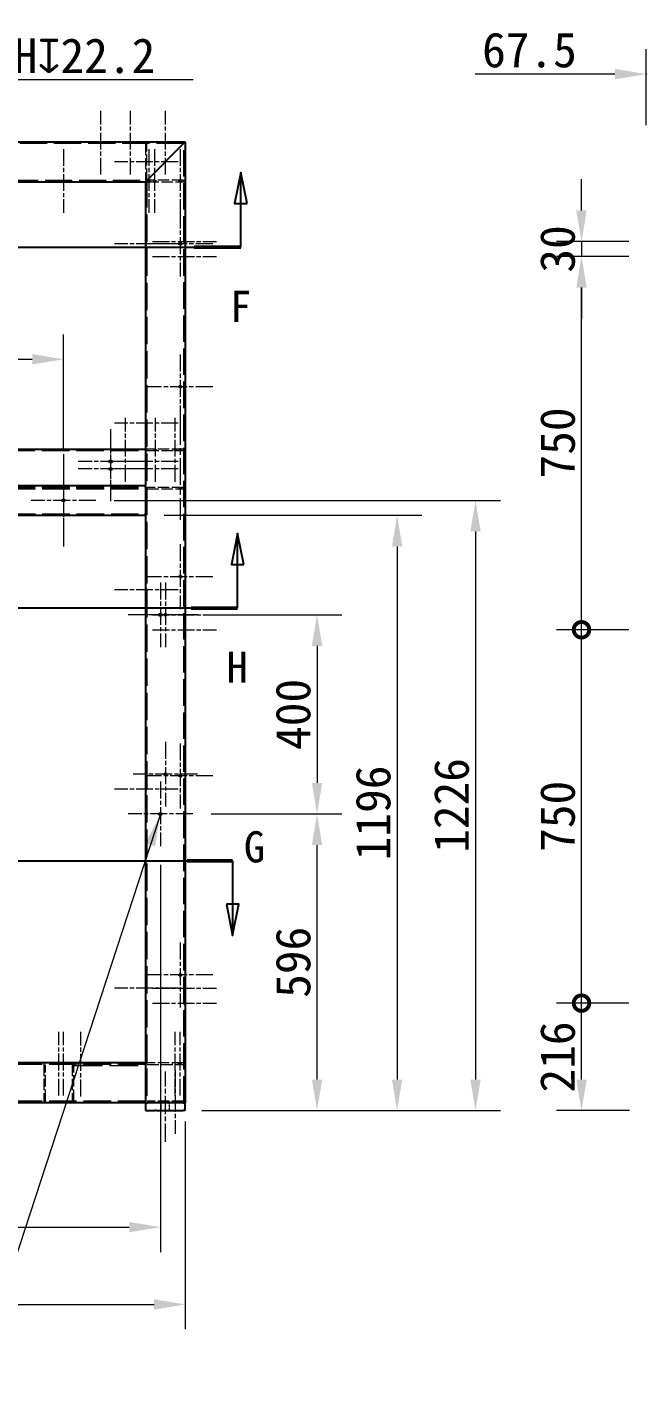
# Model space of a CAD drawing. Header units: millimetres. Extents: x 150 to 14713, y 137 to 10363.
# Drawn here: x 8587 to 9814, y 3771 to 6514 of the extents above; entities that cross this region are included whole.
import ezdxf

# ---------------------------------------------------------------- set-up
doc = ezdxf.new("R2010")
doc.units = ezdxf.units.MM
doc.header["$LTSCALE"] = 25
doc.linetypes.add('CHAIN', pattern=[0.3543, 0.2362, -0.0295, 0.0591, -0.0295])
doc.linetypes.add('DASHED', pattern=[0.2067, 0.1654, -0.0413])
for name, color, linetype, lineweight, true_color in [('中心标记 (ISO)', 1, 'CHAIN', 18, 0xff0000), ('中心线 (ISO)', 1, 'CHAIN', 18, 0xff0000), ('剖切线 (ISO)', 7, 'CHAIN', 25, 0x008000), ('尺寸 (ISO)', 7, 'Continuous', 18, 0x008000), ('符号 (ISO)', 7, 'Continuous', 18, 0x008000), ('隐藏 (ISO)', 5, 'DASHED', 18, 0x0000ff)]:
    doc.layers.add(name, color=color, linetype=linetype, lineweight=lineweight, true_color=true_color)
doc.layers.add('可见 (ISO)', color=7, linetype='Continuous', lineweight=25)
doc.styles.add('HZ_33', font='simfang.ttf')
doc.styles.add('最新国标', font='simfang.ttf')
doc.dimstyles.new('默认 (GB)', dxfattribs={"dimscale": 25, "dimtxt": 2.8, "dimasz": 2.5, "dimexe": 2, "dimexo": 1.5, "dimgap": 0.5, "dimtad": 1, "dimtoh": 1, "dimdsep": 46, "dimtxsty": '最新国标', "dimcen": 0.09, "dimdle": 10, "dimclrd": 256, "dimclre": 256, "dimclrt": 256, "dimaunit": 1, "dimadec": 3, "dimazin": 2, "dimtfac": 0.535714, "dimtdec": 3, "dimtmove": 0, "dimatfit": 3, "dimfxl": 0, "dimtolj": 1, "dimlwd": -1, "dimlwe": -1, "dimarcsym": 0})
doc.dimstyles.new('默认 (GB)$7', dxfattribs={"dimscale": 25, "dimtxt": 2.8, "dimasz": 2.5, "dimexe": 2, "dimexo": 1.5, "dimgap": 0.5, "dimtad": 1, "dimtoh": 1, "dimdsep": 46, "dimtxsty": '最新国标', "dimcen": 0.09, "dimdle": 10, "dimclrd": 256, "dimclre": 256, "dimclrt": 256, "dimaunit": 1, "dimadec": 3, "dimazin": 2, "dimtfac": 0.535714, "dimtdec": 3, "dimtmove": 0, "dimatfit": 3, "dimfxl": 0, "dimtolj": 1, "dimlwd": -1, "dimlwe": -1, "dimarcsym": 0})

# ---------------------------------------------------------------- blocks, each defined once
blk = doc.blocks.new('二维转换剖视图5')
at = {"layer": '剖切线 (ISO)', "linetype": 'Continuous'}
for p, q in [((276.28, 248.89), (275.78, 246.39)), ((276.28, 246.39), (276.28, 248.89)), ((276.78, 246.39), (276.28, 248.89)), ((360.66, 248.89), (360.16, 246.39)), ((360.66, 246.39), (360.66, 248.89)), ((361.16, 246.39), (360.66, 248.89)), ((275.78, 246.39), (276.78, 246.39)), ((276.28, 242.89), (276.28, 246.39)), ((360.16, 246.39), (361.16, 246.39)), ((360.66, 242.89), (360.66, 246.39))]:
    blk.add_line(p, q, dxfattribs=at)
at = {"layer": '剖切线 (ISO)', "linetype": 'CHAIN', "ltscale": 16.253895}
blk.add_line((276.28, 242.89), (360.66, 242.89), dxfattribs=at)
at = {"layer": '剖切线 (ISO)', "linetype": 'Continuous', "lineweight": 50}
for p, q in [((276.28, 242.89), (280.03, 242.89)), ((356.9, 242.89), (360.66, 242.89))]:
    blk.add_line(p, q, dxfattribs=at)
at = {"layer": '剖切线 (ISO)', "linetype": 'Continuous', "flags": 128}
for points in [[(276.78, 246.39), (276.28, 248.89), (275.78, 246.39), (276.78, 246.39)], [(361.16, 246.39), (360.66, 248.89), (360.16, 246.39), (361.16, 246.39)]]:
    blk.add_lwpolyline(points, dxfattribs=at)
at = {"layer": '剖切线 (ISO)'}
for points in [[(276.78, 246.39), (276.28, 248.89), (275.78, 246.39), (276.78, 246.39)], [(361.16, 246.39), (360.66, 248.89), (360.16, 246.39), (361.16, 246.39)]]:
    blk.add_solid(points, dxfattribs=at)
at = {"layer": '剖切线 (ISO)', "char_height": 2.5, "attachment_point": 7, "style": 'HZ_33'}
for insert in [(275.42, 236.89), (359.8, 236.89)]:
    blk.add_mtext('F', dxfattribs=dict(at, insert=insert))
blk = doc.blocks.new('二维转换剖视图6')
at = {"layer": '剖切线 (ISO)', "linetype": 'CHAIN', "ltscale": 15.953427}
blk.add_line((277.22, 193.59), (360, 193.59), dxfattribs=at)
at = {"layer": '剖切线 (ISO)', "linetype": 'Continuous', "lineweight": 50}
for p, q in [((277.22, 193.59), (280.87, 193.59)), ((356.35, 193.59), (360, 193.59))]:
    blk.add_line(p, q, dxfattribs=at)
at = {"layer": '剖切线 (ISO)', "linetype": 'Continuous'}
for p, q in [((277.22, 193.59), (277.22, 190.09)), ((360, 193.59), (360, 190.09)), ((276.72, 190.09), (277.22, 187.59)), ((277.72, 190.09), (276.72, 190.09)), ((277.22, 190.09), (277.22, 187.59)), ((277.22, 187.59), (277.72, 190.09)), ((359.5, 190.09), (360, 187.59)), ((360.5, 190.09), (359.5, 190.09)), ((360, 190.09), (360, 187.59)), ((360, 187.59), (360.5, 190.09))]:
    blk.add_line(p, q, dxfattribs=at)
at = {"layer": '剖切线 (ISO)', "linetype": 'Continuous', "flags": 128}
for points in [[(276.72, 190.09), (277.22, 187.59), (277.72, 190.09), (276.72, 190.09)], [(359.5, 190.09), (360, 187.59), (360.5, 190.09), (359.5, 190.09)]]:
    blk.add_lwpolyline(points, dxfattribs=at)
at = {"layer": '剖切线 (ISO)'}
for points in [[(276.72, 190.09), (277.22, 187.59), (277.72, 190.09), (276.72, 190.09)], [(359.5, 190.09), (360, 187.59), (360.5, 190.09), (359.5, 190.09)]]:
    blk.add_solid(points, dxfattribs=at)
at = {"layer": '剖切线 (ISO)', "char_height": 2.5, "attachment_point": 7, "style": 'HZ_33'}
for insert in [(276.38, 197.09), (360.9, 193.42)]:
    blk.add_mtext('G', dxfattribs=dict(at, insert=insert))
blk = doc.blocks.new('二维转换剖视图7')
at = {"layer": '剖切线 (ISO)', "linetype": 'Continuous'}
for p, q in [((276.31, 219.9), (275.81, 217.4)), ((276.31, 217.4), (276.31, 219.9)), ((276.81, 217.4), (276.31, 219.9)), ((360.4, 219.9), (359.9, 217.4)), ((360.4, 217.4), (360.4, 219.9)), ((360.9, 217.4), (360.4, 219.9)), ((275.81, 217.4), (276.81, 217.4)), ((276.31, 213.9), (276.31, 217.4)), ((359.9, 217.4), (360.9, 217.4)), ((360.4, 213.9), (360.4, 217.4))]:
    blk.add_line(p, q, dxfattribs=at)
at = {"layer": '剖切线 (ISO)', "linetype": 'CHAIN', "ltscale": 16.19981}
blk.add_line((360.4, 213.9), (276.31, 213.9), dxfattribs=at)
at = {"layer": '剖切线 (ISO)', "linetype": 'Continuous', "lineweight": 50}
for p, q in [((280.05, 213.9), (276.31, 213.9)), ((360.4, 213.9), (356.66, 213.9))]:
    blk.add_line(p, q, dxfattribs=at)
at = {"layer": '剖切线 (ISO)', "linetype": 'Continuous', "flags": 128}
for points in [[(276.81, 217.4), (276.31, 219.9), (275.81, 217.4), (276.81, 217.4)], [(360.9, 217.4), (360.4, 219.9), (359.9, 217.4), (360.9, 217.4)]]:
    blk.add_lwpolyline(points, dxfattribs=at)
at = {"layer": '剖切线 (ISO)'}
for points in [[(276.81, 217.4), (276.31, 219.9), (275.81, 217.4), (276.81, 217.4)], [(360.9, 217.4), (360.4, 219.9), (359.9, 217.4), (360.9, 217.4)]]:
    blk.add_solid(points, dxfattribs=at)
at = {"layer": '剖切线 (ISO)', "char_height": 2.5, "attachment_point": 7, "style": 'HZ_33'}
for insert in [(275.42, 207.9), (359.51, 207.9)]:
    blk.add_mtext('H', dxfattribs=dict(at, insert=insert))
blk = doc.blocks.new('*D26')
at = {"layer": 'Defpoints', "color": 0, "transparency": 16777216}
for p in [(8824.7, 5533.8), (8900.7, 4337.8), (9330.5, 4337.8)]:
    blk.add_point(p, dxfattribs=at)
at = {"layer": '尺寸 (ISO)', "color": 116, "true_color": 0x00803f, "transparency": 16777216}
for p, q in [((8862.2, 5533.8), (9380.5, 5533.8)), ((9330.5, 5471.3), (9330.5, 4400.3)), ((8938.2, 4337.8), (9380.5, 4337.8))]:
    blk.add_line(p, q, dxfattribs=at)
for points in [[(9320.1, 5471.3), (9340.9, 5471.3), (9330.5, 5533.8)], [(9320.1, 4400.3), (9340.9, 4400.3), (9330.5, 4337.8)]]:
    blk.add_solid(points, dxfattribs=at)
at = {"layer": '尺寸 (ISO)', "transparency": 16777216, "insert": (9282.6, 4935.8), "char_height": 70, "attachment_point": 5, "rotation": 90, "style": '最新国标'}
blk.add_mtext('\\A1;1196', dxfattribs=at)
blk = doc.blocks.new('*D28')
at = {"layer": 'Defpoints', "color": 0, "transparency": 16777216}
for p in [(7044.7, 4353.8), (8904.7, 4353.8), (8904.7, 3948.5)]:
    blk.add_point(p, dxfattribs=at)
at = {"layer": '尺寸 (ISO)', "color": 116, "true_color": 0x00803f, "transparency": 16777216}
for p, q in [((7044.7, 4316.3), (7044.7, 3898.5)), ((8904.7, 4316.3), (8904.7, 3898.5)), ((7107.2, 3948.5), (8842.2, 3948.5))]:
    blk.add_line(p, q, dxfattribs=at)
for points in [[(7107.2, 3959), (7107.2, 3938.1), (7044.7, 3948.5)], [(8842.2, 3959), (8842.2, 3938.1), (8904.7, 3948.5)]]:
    blk.add_solid(points, dxfattribs=at)
at = {"layer": '尺寸 (ISO)', "transparency": 16777216, "insert": (7974.7, 3996.4), "char_height": 70, "attachment_point": 5, "style": '最新国标'}
blk.add_mtext('\\A1;1860', dxfattribs=at)
blk = doc.blocks.new('*D34')
at = {"layer": 'Defpoints', "color": 0, "transparency": 16777216}
for p in [(8919.6, 4933.8), (9169.6, 4933.8), (8900.7, 4337.8)]:
    blk.add_point(p, dxfattribs=at)
at = {"layer": '尺寸 (ISO)', "color": 116, "true_color": 0x00803f, "transparency": 16777216}
for p, q in [((8957.1, 4933.8), (9219.6, 4933.8)), ((9169.6, 4400.3), (9169.6, 4871.3)), ((8938.2, 4337.8), (9219.6, 4337.8))]:
    blk.add_line(p, q, dxfattribs=at)
for points in [[(9159.2, 4871.3), (9180.1, 4871.3), (9169.6, 4933.8)], [(9159.2, 4400.3), (9180.1, 4400.3), (9169.6, 4337.8)]]:
    blk.add_solid(points, dxfattribs=at)
at = {"layer": '尺寸 (ISO)', "transparency": 16777216, "insert": (9121.7, 4635.8), "char_height": 70, "attachment_point": 5, "rotation": 90, "style": '最新国标'}
blk.add_mtext('\\A1;596', dxfattribs=at)
blk = doc.blocks.new('*D35')
at = {"layer": 'Defpoints', "color": 0, "transparency": 16777216}
for p in [(8919.6, 5333.8), (8919.6, 4933.8), (9169.6, 4933.8)]:
    blk.add_point(p, dxfattribs=at)
at = {"layer": '尺寸 (ISO)', "color": 116, "true_color": 0x00803f, "transparency": 16777216}
for p, q in [((8957.1, 5333.8), (9219.6, 5333.8)), ((9169.6, 5271.3), (9169.6, 4996.3)), ((8957.1, 4933.8), (9219.6, 4933.8))]:
    blk.add_line(p, q, dxfattribs=at)
for points in [[(9159.2, 5271.3), (9180.1, 5271.3), (9169.6, 5333.8)], [(9159.2, 4996.3), (9180.1, 4996.3), (9169.6, 4933.8)]]:
    blk.add_solid(points, dxfattribs=at)
at = {"layer": '尺寸 (ISO)', "transparency": 16777216, "insert": (9121.7, 5133.8), "char_height": 70, "attachment_point": 5, "rotation": 90, "style": '最新国标'}
blk.add_mtext('\\A1;400', dxfattribs=at)
blk = doc.blocks.new('*D37')
at = {"layer": 'Defpoints', "color": 0, "transparency": 16777216}
for p in [(7964.7, 4868.8), (8854.7, 4868.8), (8854.7, 4103.8)]:
    blk.add_point(p, dxfattribs=at)
at = {"layer": '尺寸 (ISO)', "color": 116, "true_color": 0x00803f, "transparency": 16777216}
for p, q in [((7964.7, 4831.3), (7964.7, 4053.8)), ((8854.7, 4831.3), (8854.7, 4053.8)), ((8027.2, 4103.8), (8792.2, 4103.8))]:
    blk.add_line(p, q, dxfattribs=at)
for points in [[(8027.2, 4114.2), (8027.2, 4093.4), (7964.7, 4103.8)], [(8792.2, 4114.2), (8792.2, 4093.4), (8854.7, 4103.8)]]:
    blk.add_solid(points, dxfattribs=at)
at = {"layer": '尺寸 (ISO)', "transparency": 16777216, "insert": (8409.7, 4151.7), "char_height": 70, "attachment_point": 5, "style": '最新国标'}
blk.add_mtext('\\A1;890', dxfattribs=at)
blk = doc.blocks.new('*D39')
at = {"layer": 'Defpoints', "color": 0, "transparency": 16777216}
for p in [(8659.7, 5847.2), (8159.7, 5628.8), (8659.7, 5628.8)]:
    blk.add_point(p, dxfattribs=at)
at = {"layer": '尺寸 (ISO)', "color": 116, "true_color": 0x00803f, "transparency": 16777216}
for p, q in [((8159.7, 5666.3), (8159.7, 5897.2)), ((8659.7, 5666.3), (8659.7, 5897.2)), ((8222.2, 5847.2), (8597.2, 5847.2))]:
    blk.add_line(p, q, dxfattribs=at)
for points in [[(8222.2, 5857.6), (8222.2, 5836.8), (8159.7, 5847.2)], [(8597.2, 5857.6), (8597.2, 5836.8), (8659.7, 5847.2)]]:
    blk.add_solid(points, dxfattribs=at)
at = {"layer": '尺寸 (ISO)', "transparency": 16777216, "insert": (8409.7, 5895.1), "char_height": 70, "attachment_point": 5, "style": '最新国标'}
blk.add_mtext('\\A1;500', dxfattribs=at)
blk = doc.blocks.new('*D40')
at = {"layer": 'Defpoints', "color": 0, "transparency": 16777216}
for p in [(8724.6, 5563.8), (8900.7, 4337.8), (9488.1, 4337.8)]:
    blk.add_point(p, dxfattribs=at)
at = {"layer": '尺寸 (ISO)', "color": 116, "true_color": 0x00803f, "transparency": 16777216}
for p, q in [((8762.1, 5563.8), (9538.1, 5563.8)), ((9488.1, 5501.3), (9488.1, 4400.3)), ((8938.2, 4337.8), (9538.1, 4337.8))]:
    blk.add_line(p, q, dxfattribs=at)
for points in [[(9477.7, 5501.3), (9498.5, 5501.3), (9488.1, 5563.8)], [(9477.7, 4400.3), (9498.5, 4400.3), (9488.1, 4337.8)]]:
    blk.add_solid(points, dxfattribs=at)
at = {"layer": '尺寸 (ISO)', "transparency": 16777216, "insert": (9440.2, 4950.8), "char_height": 70, "attachment_point": 5, "rotation": 90, "style": '最新国标'}
blk.add_mtext('\\A1;1226', dxfattribs=at)
blk = doc.blocks.new('_DotSmall')
at = {"color": 0, "linetype": 'ByBlock', "const_width": 0.5}
blk.add_lwpolyline([(-0.0625, 0, 1), (0.0625, 0, 1)], format="xyb", close=True, dxfattribs=at)
blk = doc.blocks.new('*D214')
at = {"layer": 'Defpoints', "color": 0, "transparency": 16777216}
for p in [(9701.2, 4553.8), (9833.5, 4553.8), (9834.9, 4337.8)]:
    blk.add_point(p, dxfattribs=at)
at = {"layer": '尺寸 (ISO)', "color": 116, "true_color": 0x00803f, "transparency": 16777216}
for p, q in [((9796, 4553.8), (9651.2, 4553.8)), ((9701.2, 4400.3), (9701.2, 4553.8)), ((9797.4, 4337.8), (9651.2, 4337.8))]:
    blk.add_line(p, q, dxfattribs=at)
blk.add_solid([(9690.7, 4400.3), (9711.6, 4400.3), (9701.2, 4337.8)], dxfattribs=at)
at = {"layer": '尺寸 (ISO)', "color": 116, "true_color": 0x00803f, "transparency": 16777216, "xscale": 62.5, "yscale": 62.5, "zscale": 62.5, "rotation": 90}
blk.add_blockref('_DotSmall', (9701.2, 4553.8), dxfattribs=at)
at = {"layer": '尺寸 (ISO)', "transparency": 16777216, "insert": (9653.3, 4445.5), "char_height": 70, "attachment_point": 5, "rotation": 90, "style": '最新国标'}
blk.add_mtext('\\A1;216', dxfattribs=at)
blk = doc.blocks.new('*D215')
at = {"layer": 'Defpoints', "color": 0, "transparency": 16777216}
for p in [(9701.2, 5303.8), (9833.5, 5303.8), (9833.5, 4553.8)]:
    blk.add_point(p, dxfattribs=at)
at = {"layer": '尺寸 (ISO)', "color": 116, "true_color": 0x00803f, "transparency": 16777216}
for p, q in [((9796, 5303.8), (9651.2, 5303.8)), ((9701.2, 4553.8), (9701.2, 5303.8)), ((9796, 4553.8), (9651.2, 4553.8))]:
    blk.add_line(p, q, dxfattribs=at)
at = {"layer": '尺寸 (ISO)', "color": 116, "true_color": 0x00803f, "transparency": 16777216, "xscale": 62.5, "yscale": 62.5, "zscale": 62.5}
for p, rotation in [((9701.2, 5303.8), 90), ((9701.2, 4553.8), 270)]:
    blk.add_blockref('_DotSmall', p, dxfattribs=dict(at, rotation=rotation))
at = {"layer": '尺寸 (ISO)', "transparency": 16777216, "insert": (9653.3, 4929), "char_height": 70, "attachment_point": 5, "rotation": 90, "style": '最新国标'}
blk.add_mtext('\\A1;750', dxfattribs=at)
blk = doc.blocks.new('*D216')
at = {"layer": 'Defpoints', "color": 0, "transparency": 16777216}
for p in [(9701.2, 6053.8), (9833.5, 6053.8), (9833.5, 5303.8)]:
    blk.add_point(p, dxfattribs=at)
at = {"layer": '尺寸 (ISO)', "color": 116, "true_color": 0x00803f, "transparency": 16777216}
for p, q in [((9796, 6053.8), (9651.2, 6053.8)), ((9701.2, 5303.8), (9701.2, 5991.3)), ((9796, 5303.8), (9651.2, 5303.8))]:
    blk.add_line(p, q, dxfattribs=at)
blk.add_solid([(9690.7, 5991.3), (9711.6, 5991.3), (9701.2, 6053.8)], dxfattribs=at)
at = {"layer": '尺寸 (ISO)', "color": 116, "true_color": 0x00803f, "transparency": 16777216, "xscale": 62.5, "yscale": 62.5, "zscale": 62.5, "rotation": 270}
blk.add_blockref('_DotSmall', (9701.2, 5303.8), dxfattribs=at)
at = {"layer": '尺寸 (ISO)', "transparency": 16777216, "insert": (9653.3, 5679), "char_height": 70, "attachment_point": 5, "rotation": 90, "style": '最新国标'}
blk.add_mtext('\\A1;750', dxfattribs=at)
blk = doc.blocks.new('*D217')
at = {"layer": 'Defpoints', "color": 0, "transparency": 16777216}
for p in [(9833.5, 6083.8), (9701.2, 6053.8), (9833.5, 6053.8)]:
    blk.add_point(p, dxfattribs=at)
at = {"layer": '尺寸 (ISO)', "color": 116, "true_color": 0x00803f, "transparency": 16777216}
for p, q in [((9701.2, 6146.3), (9701.2, 6208.8)), ((9796, 6083.8), (9651.2, 6083.8)), ((9701.2, 6083.8), (9701.2, 6053.8)), ((9796, 6053.8), (9651.2, 6053.8)), ((9701.2, 5991.3), (9701.2, 5928.8))]:
    blk.add_line(p, q, dxfattribs=at)
for points in [[(9690.7, 6146.3), (9711.6, 6146.3), (9701.2, 6083.8)], [(9690.7, 5991.3), (9711.6, 5991.3), (9701.2, 6053.8)]]:
    blk.add_solid(points, dxfattribs=at)
at = {"layer": '尺寸 (ISO)', "transparency": 16777216, "insert": (9653.3, 6068.8), "char_height": 70, "attachment_point": 5, "rotation": 90, "style": '最新国标'}
blk.add_mtext('\\A1;30', dxfattribs=at)
blk = doc.blocks.new('*D218')
at = {"layer": 'Defpoints', "color": 0, "transparency": 16777216}
for p in [(9898.4, 6420), (9830.9, 6279.8), (9898.4, 6148.8)]:
    blk.add_point(p, dxfattribs=at)
at = {"layer": '尺寸 (ISO)', "color": 116, "true_color": 0x00803f, "transparency": 16777216}
for p, q in [((9830.9, 6317.3), (9830.9, 6470)), ((9898.4, 6186.3), (9898.4, 6470)), ((9768.4, 6420), (9487.3, 6420)), ((9898.4, 6420), (9830.9, 6420)), ((9960.9, 6420), (10023.4, 6420))]:
    blk.add_line(p, q, dxfattribs=at)
for points in [[(9768.4, 6430.4), (9768.4, 6409.6), (9830.9, 6420)], [(9960.9, 6430.4), (9960.9, 6409.6), (9898.4, 6420)]]:
    blk.add_solid(points, dxfattribs=at)
at = {"layer": '尺寸 (ISO)', "transparency": 16777216, "insert": (9596.6, 6468.1), "char_height": 70, "attachment_point": 5, "style": '最新国标'}
blk.add_mtext('\\A1;67.5', dxfattribs=at)

msp = doc.modelspace()

# ---------------------------------------------------------------- linework, layer by layer
at = {"layer": '中心标记 (ISO)', "ltscale": 5.800403}
for p, q in [((8894.686, 6144.045), (8894.686, 6013.545)), ((8959.936, 6078.795), (8829.436, 6078.795)), ((8894.686, 5857.045), (8894.686, 5726.545)), ((8959.936, 5791.795), (8829.436, 5791.795)), ((8894.686, 5475.545), (8894.686, 5345.045)), ((8959.936, 5410.295), (8829.436, 5410.295)), ((8894.686, 5075.545), (8894.686, 4945.045)), ((8959.936, 5010.295), (8829.436, 5010.295)), ((8894.686, 4675.545), (8894.686, 4545.045)), ((8959.936, 4610.295), (8829.436, 4610.295))]:
    msp.add_line(p, q, dxfattribs=at)
at = {"layer": '中心标记 (ISO)', "ltscale": 5.774489}
for p, q in [((8754.686, 5706.753), (8754.686, 5576.836)), ((8754.686, 5691.753), (8754.686, 5561.836)), ((8659.686, 5628.753), (8659.686, 5498.836)), ((8819.645, 5641.795), (8689.728, 5641.795)), ((8819.645, 5626.795), (8689.728, 5626.795)), ((8724.645, 5563.795), (8594.728, 5563.795)), ((8854.686, 5398.753), (8854.686, 5268.836)), ((8864.686, 5398.753), (8864.686, 5268.836)), ((8919.645, 5333.795), (8789.728, 5333.795)), ((8929.645, 5333.795), (8799.728, 5333.795)), ((8864.686, 5078.753), (8864.686, 4948.836)), ((8929.645, 5013.795), (8799.728, 5013.795)), ((8854.686, 4998.753), (8854.686, 4868.836)), ((8919.645, 4933.795), (8789.728, 4933.795))]:
    msp.add_line(p, q, dxfattribs=at)
at = {"layer": '中心线 (ISO)', "ltscale": 5.689282}
for p, q in [((8734.686, 6218.295), (8734.686, 6346.295)), ((8794.686, 6218.295), (8794.686, 6346.295)), ((8864.686, 6218.295), (8864.686, 6346.295)), ((8659.686, 6269.295), (8659.686, 6141.295)), ((8831.186, 6269.295), (8831.186, 6141.295)), ((8843.186, 6269.295), (8843.186, 6141.295)), ((8894.686, 6269.295), (8894.686, 6141.295)), ((8890.186, 6243.795), (8762.186, 6243.795)), ((8890.186, 6078.795), (8762.186, 6078.795)), ((8839.186, 6083.795), (8967.186, 6083.795)), ((8839.186, 6053.795), (8967.186, 6053.795)), ((8890.186, 5718.795), (8762.186, 5718.795)), ((8784.686, 5601.295), (8784.686, 5729.295)), ((8844.686, 5601.295), (8844.686, 5729.295)), ((8884.686, 5601.295), (8884.686, 5729.295)), ((8890.186, 5641.795), (8762.186, 5641.795)), ((8890.186, 5626.795), (8762.186, 5626.795)), ((8890.186, 5383.795), (8762.186, 5383.795)), ((8839.186, 5333.795), (8967.186, 5333.795)), ((8839.186, 5303.795), (8967.186, 5303.795)), ((8890.186, 4983.795), (8762.186, 4983.795)), ((8890.186, 4583.795), (8762.186, 4583.795)), ((8839.186, 4583.795), (8967.186, 4583.795)), ((8839.186, 4553.795), (8967.186, 4553.795)), ((8650.686, 4368.295), (8650.686, 4496.295)), ((8659.686, 4368.295), (8659.686, 4496.295)), ((8884.686, 4368.295), (8884.686, 4496.295)), ((8894.686, 4368.295), (8894.686, 4496.295)), ((8884.686, 4419.295), (8884.686, 4291.295))]:
    msp.add_line(p, q, dxfattribs=at)
at = {"layer": '中心线 (ISO)', "ltscale": 9.111801}
msp.add_line((8894.686, 5729.295), (8894.686, 5524.295), dxfattribs=at)
at = {"layer": '中心线 (ISO)', "ltscale": 8.222835}
msp.add_line((8659.686, 5656.295), (8659.686, 5471.295), dxfattribs=at)
at = {"layer": '中心线 (ISO)', "ltscale": 5.778179}
msp.add_line((8694.686, 4366.295), (8694.686, 4496.295), dxfattribs=at)
at = {"layer": '中心线 (ISO)', "ltscale": 6.26711}
msp.add_line((8864.686, 4275.295), (8864.686, 4416.295), dxfattribs=at)
at = {"layer": '可见 (ISO)'}
for p, q in [((7044.686, 6283.795), (8904.686, 6283.795)), ((8900.686, 6279.795), (8904.686, 6283.795)), ((8904.686, 6283.795), (8900.686, 6279.795)), ((8904.686, 6283.795), (8904.686, 4353.795)), ((8900.686, 6279.795), (8828.686, 6207.795)), ((8828.686, 6207.795), (8900.686, 6279.795)), ((7994.686, 6203.795), (8824.686, 6203.795)), ((8824.686, 6203.795), (8828.686, 6207.795)), ((8828.686, 6207.795), (8824.686, 6203.795)), ((8824.686, 6203.795), (8824.686, 5593.795)), ((7994.686, 5666.795), (8824.686, 5666.795)), ((7994.686, 5593.795), (8824.686, 5593.795)), ((8824.686, 5589.795), (8824.686, 5593.795)), ((8824.686, 5589.795), (8824.686, 5537.795)), ((7994.686, 5533.795), (8824.686, 5533.795)), ((8824.686, 5533.795), (8824.686, 5537.795)), ((8824.686, 5533.795), (8824.686, 4433.795)), ((8824.686, 4433.795), (7994.686, 4433.795)), ((8824.686, 4429.795), (8824.686, 4433.795)), ((8824.686, 4429.795), (8824.686, 4357.795)), ((8824.686, 4353.795), (7994.686, 4353.795)), ((8824.686, 4353.795), (8824.686, 4357.795)), ((8824.686, 4353.795), (8824.686, 4337.795)), ((8824.686, 4353.795), (8828.686, 4353.795)), ((8825.858, 4337.795), (8824.686, 4337.795)), ((8825.858, 4337.795), (8843.515, 4337.795)), ((8900.686, 4353.795), (8828.686, 4353.795)), ((8846.343, 4337.795), (8843.515, 4337.795)), ((8900.686, 4353.795), (8846.343, 4353.795)), ((8846.343, 4337.795), (8900.686, 4337.795)), ((8900.686, 4353.795), (8904.686, 4353.795)), ((8900.686, 4353.795), (8904.686, 4353.795)), ((8904.686, 4337.795), (8900.686, 4337.795)), ((8904.686, 4337.795), (8904.686, 4353.795))]:
    msp.add_line(p, q, dxfattribs=at)
for centre, radius in [((8754.686, 5641.795), 2.459), ((8754.686, 5626.795), 2.459), ((8659.686, 5563.795), 2.458), ((8854.686, 5333.795), 2.459), ((8854.686, 4933.795), 2.459)]:
    msp.add_circle(centre, radius, dxfattribs=at)
at = {"layer": '隐藏 (ISO)', "ltscale": 0.228464}
for p, q in [((8731.363, 6280.795), (8731.363, 6283.795)), ((8738.01, 6280.795), (8738.01, 6283.795)), ((8791.363, 6280.795), (8791.363, 6283.795)), ((8798.01, 6280.795), (8798.01, 6283.795)), ((8861.363, 6280.795), (8861.363, 6283.795)), ((8868.01, 6280.795), (8868.01, 6283.795)), ((8827.686, 6247.118), (8824.686, 6247.118)), ((8827.686, 6240.471), (8824.686, 6240.471)), ((8656.936, 6206.795), (8656.936, 6203.795)), ((8662.436, 6206.795), (8662.436, 6203.795)), ((8829.119, 6206.795), (8829.119, 6203.795)), ((8833.253, 6206.795), (8833.253, 6203.795)), ((8841.119, 6206.795), (8841.119, 6203.795)), ((8845.253, 6206.795), (8845.253, 6203.795)), ((8891.936, 6206.795), (8891.936, 6203.795)), ((8897.436, 6206.795), (8897.436, 6203.795)), ((8827.686, 6081.545), (8824.686, 6081.545)), ((8827.686, 6076.045), (8824.686, 6076.045)), ((8901.686, 6086.253), (8904.686, 6086.253)), ((8901.686, 6081.336), (8904.686, 6081.336)), ((8901.686, 6056.253), (8904.686, 6056.253)), ((8901.686, 6051.336), (8904.686, 6051.336)), ((8827.686, 5721.545), (8824.686, 5721.545)), ((8827.686, 5716.045), (8824.686, 5716.045)), ((8782.228, 5663.795), (8782.228, 5666.795)), ((8787.145, 5663.795), (8787.145, 5666.795)), ((8842.228, 5663.795), (8842.228, 5666.795)), ((8847.145, 5663.795), (8847.145, 5666.795)), ((8882.228, 5663.795), (8882.228, 5666.795)), ((8887.145, 5663.795), (8887.145, 5666.795)), ((8891.936, 5666.795), (8891.936, 5663.795)), ((8897.436, 5666.795), (8897.436, 5663.795)), ((8827.686, 5644.253), (8824.686, 5644.253)), ((8827.686, 5639.336), (8824.686, 5639.336)), ((8827.686, 5629.253), (8824.686, 5629.253)), ((8827.686, 5624.336), (8824.686, 5624.336)), ((8656.936, 5593.795), (8656.936, 5590.795)), ((8662.436, 5593.795), (8662.436, 5590.795)), ((8891.936, 5589.795), (8891.936, 5586.795)), ((8897.436, 5589.795), (8897.436, 5586.795)), ((8656.936, 5536.795), (8656.936, 5533.795)), ((8662.436, 5536.795), (8662.436, 5533.795)), ((8827.686, 5386.545), (8824.686, 5386.545)), ((8827.686, 5381.045), (8824.686, 5381.045)), ((8901.686, 5336.253), (8904.686, 5336.253)), ((8901.686, 5331.336), (8904.686, 5331.336)), ((8901.686, 5306.253), (8904.686, 5306.253)), ((8901.686, 5301.336), (8904.686, 5301.336)), ((8827.686, 4986.545), (8824.686, 4986.545)), ((8827.686, 4981.045), (8824.686, 4981.045)), ((8827.686, 4586.545), (8824.686, 4586.545)), ((8827.686, 4581.045), (8824.686, 4581.045)), ((8901.686, 4586.253), (8904.686, 4586.253)), ((8901.686, 4581.336), (8904.686, 4581.336)), ((8901.686, 4556.253), (8904.686, 4556.253)), ((8901.686, 4551.336), (8904.686, 4551.336)), ((8646.498, 4430.795), (8646.498, 4433.795)), ((8647.363, 4430.795), (8647.363, 4433.795)), ((8654.01, 4430.795), (8654.01, 4433.795)), ((8654.874, 4430.795), (8654.874, 4433.795)), ((8656.936, 4430.795), (8656.936, 4433.795)), ((8662.436, 4430.795), (8662.436, 4433.795)), ((8879.186, 4430.795), (8879.186, 4433.795)), ((8890.186, 4430.795), (8890.186, 4433.795)), ((8891.936, 4430.795), (8891.936, 4433.795)), ((8897.436, 4430.795), (8897.436, 4433.795)), ((8872.686, 4356.795), (8872.686, 4353.795)), ((8896.686, 4356.795), (8896.686, 4353.795))]:
    msp.add_line(p, q, dxfattribs=at)
at = {"layer": '隐藏 (ISO)', "ltscale": 0.582005}
for p, q in [((8824.686, 6283.795), (8824.686, 6279.795)), ((8824.686, 6207.795), (8824.686, 6203.795))]:
    msp.add_line(p, q, dxfattribs=at)
at = {"layer": '隐藏 (ISO)', "ltscale": 13.288179}
msp.add_line((8901.686, 6280.795), (7047.686, 6280.795), dxfattribs=at)
at = {"layer": '隐藏 (ISO)', "ltscale": 5.485426}
for p, q in [((8824.686, 6279.795), (8824.686, 6207.795)), ((8827.686, 6207.795), (8827.686, 6279.795)), ((8900.686, 6206.795), (8828.686, 6206.795)), ((8828.686, 6203.795), (8900.686, 6203.795)), ((8900.686, 5666.795), (8828.686, 5666.795)), ((8828.686, 5663.795), (8900.686, 5663.795)), ((8900.686, 5589.795), (8828.686, 5589.795)), ((8828.686, 5586.795), (8900.686, 5586.795)), ((8620.686, 4429.795), (8620.686, 4357.795)), ((8623.686, 4357.795), (8623.686, 4429.795)), ((8677.686, 4429.795), (8677.686, 4357.795)), ((8680.686, 4357.795), (8680.686, 4429.795)), ((8900.686, 4433.795), (8828.686, 4433.795)), ((8828.686, 4430.795), (8900.686, 4430.795)), ((8900.686, 4356.795), (8828.686, 4356.795))]:
    msp.add_line(p, q, dxfattribs=at)
at = {"layer": '隐藏 (ISO)', "ltscale": 12.858883}
msp.add_line((8901.686, 4353.795), (8901.686, 6280.795), dxfattribs=at)
at = {"layer": '隐藏 (ISO)', "ltscale": 13.205612}
msp.add_line((7121.686, 6206.795), (8827.686, 6206.795), dxfattribs=at)
at = {"layer": '隐藏 (ISO)', "ltscale": 0.478602}
for p, q in [((8828.686, 6203.795), (8824.686, 6203.795)), ((8904.686, 6203.795), (8900.686, 6203.795))]:
    msp.add_line(p, q, dxfattribs=at)
at = {"layer": '隐藏 (ISO)', "ltscale": 13.281012}
msp.add_line((8827.686, 6206.795), (8827.686, 4353.795), dxfattribs=at)
at = {"layer": '隐藏 (ISO)', "ltscale": 13.449444}
for p, q in [((7990.686, 5663.795), (8824.686, 5663.795)), ((7990.686, 5589.795), (8824.686, 5589.795))]:
    msp.add_line(p, q, dxfattribs=at)
at = {"layer": '隐藏 (ISO)', "ltscale": 13.384938}
for p, q in [((7994.686, 5590.795), (8824.686, 5590.795)), ((7994.686, 5586.795), (8824.686, 5586.795)), ((7994.686, 5536.795), (8824.686, 5536.795)), ((8824.686, 4430.795), (7994.686, 4430.795)), ((8824.686, 4356.795), (7994.686, 4356.795))]:
    msp.add_line(p, q, dxfattribs=at)
at = {"layer": '隐藏 (ISO)', "ltscale": 0.304651}
msp.add_line((8680.686, 4429.795), (8680.686, 4433.795), dxfattribs=at)
at = {"layer": '隐藏 (ISO)', "ltscale": 13.933236}
msp.add_line((8680.686, 4428.795), (8824.686, 4428.795), dxfattribs=at)
at = {"layer": '隐藏 (ISO)', "ltscale": 0.380839}
for p, q in [((8689.186, 4428.795), (8689.186, 4433.795)), ((8700.186, 4428.795), (8700.186, 4433.795))]:
    msp.add_line(p, q, dxfattribs=at)
at = {"layer": '隐藏 (ISO)', "ltscale": 1.218906}
for p, q in [((8856.039, 4337.795), (8856.039, 4353.795)), ((8873.333, 4337.795), (8873.333, 4353.795))]:
    msp.add_line(p, q, dxfattribs=at)
at = {"layer": '隐藏 (ISO)', "ltscale": 1.316332}
for centre in [(8894.686, 6078.795), (8894.686, 5791.795), (8894.686, 5410.295), (8894.686, 5010.295), (8894.686, 4610.295)]:
    msp.add_circle(centre, 2.75, dxfattribs=at)
at = {"layer": '隐藏 (ISO)', "ltscale": 1.17679}
for centre in [(8864.686, 5333.795), (8864.686, 5013.795)]:
    msp.add_circle(centre, 2.458, dxfattribs=at)
at = {"layer": '隐藏 (ISO)', "ltscale": 0.478602}
for centre, start, end in [((8828.686, 6279.795), 90, 180), ((8900.686, 6279.795), 0, 90), ((8828.686, 6207.795), 180, 270), ((8900.686, 6207.795), 270, 0), ((8828.686, 5662.795), 90, 180), ((8900.686, 5662.795), 0, 90), ((8828.686, 5590.795), 180, 270), ((8900.686, 5590.795), 270, 0), ((8624.686, 4429.795), 90, 180), ((8676.686, 4429.795), 0, 90), ((8828.686, 4429.795), 90, 180), ((8900.686, 4429.795), 0, 90), ((8624.686, 4357.795), 180, 270), ((8676.686, 4357.795), 270, 0), ((8828.686, 4357.795), 180, 270), ((8900.686, 4357.795), 270, 0)]:
    msp.add_arc(centre, 4, start, end, dxfattribs=at)
at = {"layer": '隐藏 (ISO)', "ltscale": 0.119576}
for centre, start, end in [((8828.686, 6279.795), 90, 180), ((8900.686, 6279.795), 0, 90), ((8828.686, 6207.795), 180, 270), ((8900.686, 6207.795), 270, 0), ((8828.686, 5662.795), 90, 180), ((8900.686, 5662.795), 0, 90), ((8828.686, 5590.795), 180, 270), ((8900.686, 5590.795), 270, 0), ((8624.686, 4429.795), 90, 180), ((8676.686, 4429.795), 0, 90), ((8828.686, 4429.795), 90, 180), ((8900.686, 4429.795), 0, 90), ((8624.686, 4357.795), 180, 270), ((8676.686, 4357.795), 270, 0), ((8828.686, 4357.795), 180, 270), ((8900.686, 4357.795), 270, 0)]:
    msp.add_arc(centre, 1, start, end, dxfattribs=at)

# ---------------------------------------------------------------- block references
at = {"layer": '剖切线 (ISO)', "xscale": 25, "yscale": 25, "zscale": 25}
for name in ['二维转换剖视图5', '二维转换剖视图7', '二维转换剖视图6']:
    msp.add_blockref(name, (0, 0), dxfattribs=at)

# ---------------------------------------------------------------- texts
at = {"layer": '符号 (ISO)', "insert": (8131.762, 6420.908), "char_height": 70, "width": 823.34078, "attachment_point": 7, "line_spacing_factor": 0.49, "style": '最新国标'}
msp.add_mtext('21-M8 - 6H\\fAIGDT|b0|i0;{\\H70.0000;x}\\fFangSong|b0|i0;{\\H70.0000;22.2}', dxfattribs=at)

# ---------------------------------------------------------------- dimensions: what is measured, and where the dimension line sits
at = {"layer": '尺寸 (ISO)', "color": 116, "true_color": 0x00803f}
for base, p1, p2, angle, override, picture, middle in [((9898.444, 6419.984), (9830.944, 6279.795), (9898.444, 6148.753), 180, {"dimgap": 0.5, "dimtoh": 0, "dimdec": 2, "dimtol": 0, "dimlim": 0, "dimtp": 0, "dimtm": 0, "dimtdec": 3, "dimtofl": 1, "dimatfit": 1}, '*D218', (9596.644, 6419.984)), ((9701.159, 6053.795), (9833.486, 6083.795), (9833.486, 6053.795), 90, {"dimgap": 0.5, "dimtoh": 0, "dimdec": 2, "dimtol": 0, "dimlim": 0, "dimtp": 0, "dimtm": 0, "dimtdec": 3, "dimtofl": 1, "dimatfit": 1}, '*D217', (9701.159, 6068.795)), ((9701.159, 6053.795), (9833.486, 5303.795), (9833.486, 6053.795), 90, {"dimgap": 0.5, "dimtoh": 0, "dimdec": 2, "dimblk1": 'DotSmall', "dimsah": 1, "dimdle": 0, "dimtol": 0, "dimlim": 0, "dimtp": 0, "dimtm": 0, "dimtdec": 3, "dimtofl": 0, "dimatfit": 1}, '*D216', (9701.159, 5679.045)), ((8659.686, 5847.174), (8159.686, 5628.753), (8659.686, 5628.753), 180, {"dimgap": 0.5, "dimtoh": 0, "dimdec": 2, "dimtol": 0, "dimlim": 0, "dimtp": 0, "dimtm": 0, "dimtdec": 3, "dimtofl": 0, "dimatfit": 1}, '*D39', (8409.686, 5847.174)), ((9488.13, 4337.795), (8724.645, 5563.795), (8900.686, 4337.795), 90, {"dimgap": 0.5, "dimtoh": 0, "dimdec": 2, "dimtol": 0, "dimlim": 0, "dimtp": 0, "dimtm": 0, "dimtdec": 3, "dimtofl": 0, "dimatfit": 1}, '*D40', (9488.13, 4950.795)), ((9330.489, 4337.795), (8824.686, 5533.795), (8900.686, 4337.795), 270, {"dimgap": 0.5, "dimtoh": 0, "dimdec": 2, "dimtol": 0, "dimlim": 0, "dimtp": 0, "dimtm": 0, "dimtdec": 3, "dimtofl": 0, "dimatfit": 1}, '*D26', (9330.489, 4935.795)), ((9169.645, 4933.795), (8919.645, 5333.795), (8919.645, 4933.795), 90, {"dimgap": 0.5, "dimtoh": 0, "dimdec": 2, "dimtol": 0, "dimlim": 0, "dimtp": 0, "dimtm": 0, "dimtdec": 3, "dimtofl": 0, "dimatfit": 1}, '*D35', (9169.645, 5133.795)), ((9701.159, 5303.795), (9833.486, 4553.795), (9833.486, 5303.795), 90, {"dimgap": 0.5, "dimtoh": 0, "dimdec": 2, "dimblk1": 'DotSmall', "dimblk2": 'DotSmall', "dimsah": 1, "dimdle": 0, "dimtol": 0, "dimlim": 0, "dimtp": 0, "dimtm": 0, "dimtdec": 3, "dimtofl": 0, "dimatfit": 1}, '*D215', (9701.159, 4929.045)), ((9169.645, 4933.795), (8900.686, 4337.795), (8919.645, 4933.795), 270, {"dimgap": 0.5, "dimtoh": 0, "dimdec": 2, "dimtol": 0, "dimlim": 0, "dimtp": 0, "dimtm": 0, "dimtdec": 3, "dimtofl": 0, "dimatfit": 1}, '*D34', (9169.645, 4635.795)), ((8854.686, 4103.795), (7964.686, 4868.836), (8854.686, 4868.836), 180, {"dimgap": 0.5, "dimtoh": 0, "dimdec": 2, "dimtol": 0, "dimlim": 0, "dimtp": 0, "dimtm": 0, "dimtdec": 3, "dimtofl": 0, "dimatfit": 1}, '*D37', (8409.686, 4103.795)), ((9701.159, 4553.795), (9834.944, 4337.795), (9833.486, 4553.795), 90, {"dimgap": 0.5, "dimtoh": 0, "dimdec": 2, "dimblk2": 'DotSmall', "dimsah": 1, "dimdle": 0, "dimtol": 0, "dimlim": 0, "dimtp": 0, "dimtm": 0, "dimtdec": 3, "dimtofl": 0, "dimatfit": 1}, '*D214', (9701.159, 4445.545)), ((8904.686, 3948.543), (7044.686, 4353.795), (8904.686, 4353.795), 180, {"dimgap": 0.5, "dimtoh": 0, "dimdec": 2, "dimtol": 0, "dimlim": 0, "dimtp": 0, "dimtm": 0, "dimtdec": 3, "dimtofl": 0, "dimatfit": 1}, '*D28', (7974.686, 3948.543))]:
    dim = msp.add_linear_dim(base=base, p1=p1, p2=p2, angle=angle, dimstyle='默认 (GB)', override=override, dxfattribs=at)
    dim.commit()
    dim.dimension.update_dxf_attribs({"geometry": picture, "text_midpoint": middle, "dimtype": 160})

# ---------------------------------------------------------------- leaders
at = {"layer": '符号 (ISO)', "annotation_type": 0, "has_hookline": 1}
for points, hookline_direction, text_width in [([(7941.258, 6189.224), (8069.262, 6409.241), (8131.762, 6409.241)], 0, 789.136), ([(8853.948, 4931.45), (8474.68, 3771.224), (8412.18, 3771.224)], 1, 786.736)]:
    msp.add_leader(points, dimstyle='默认 (GB)$7', override={"dimgap": 0, "dimtad": 1}, dxfattribs=dict(at, hookline_direction=hookline_direction, text_width=text_width))

doc.saveas('drawing.dxf')
